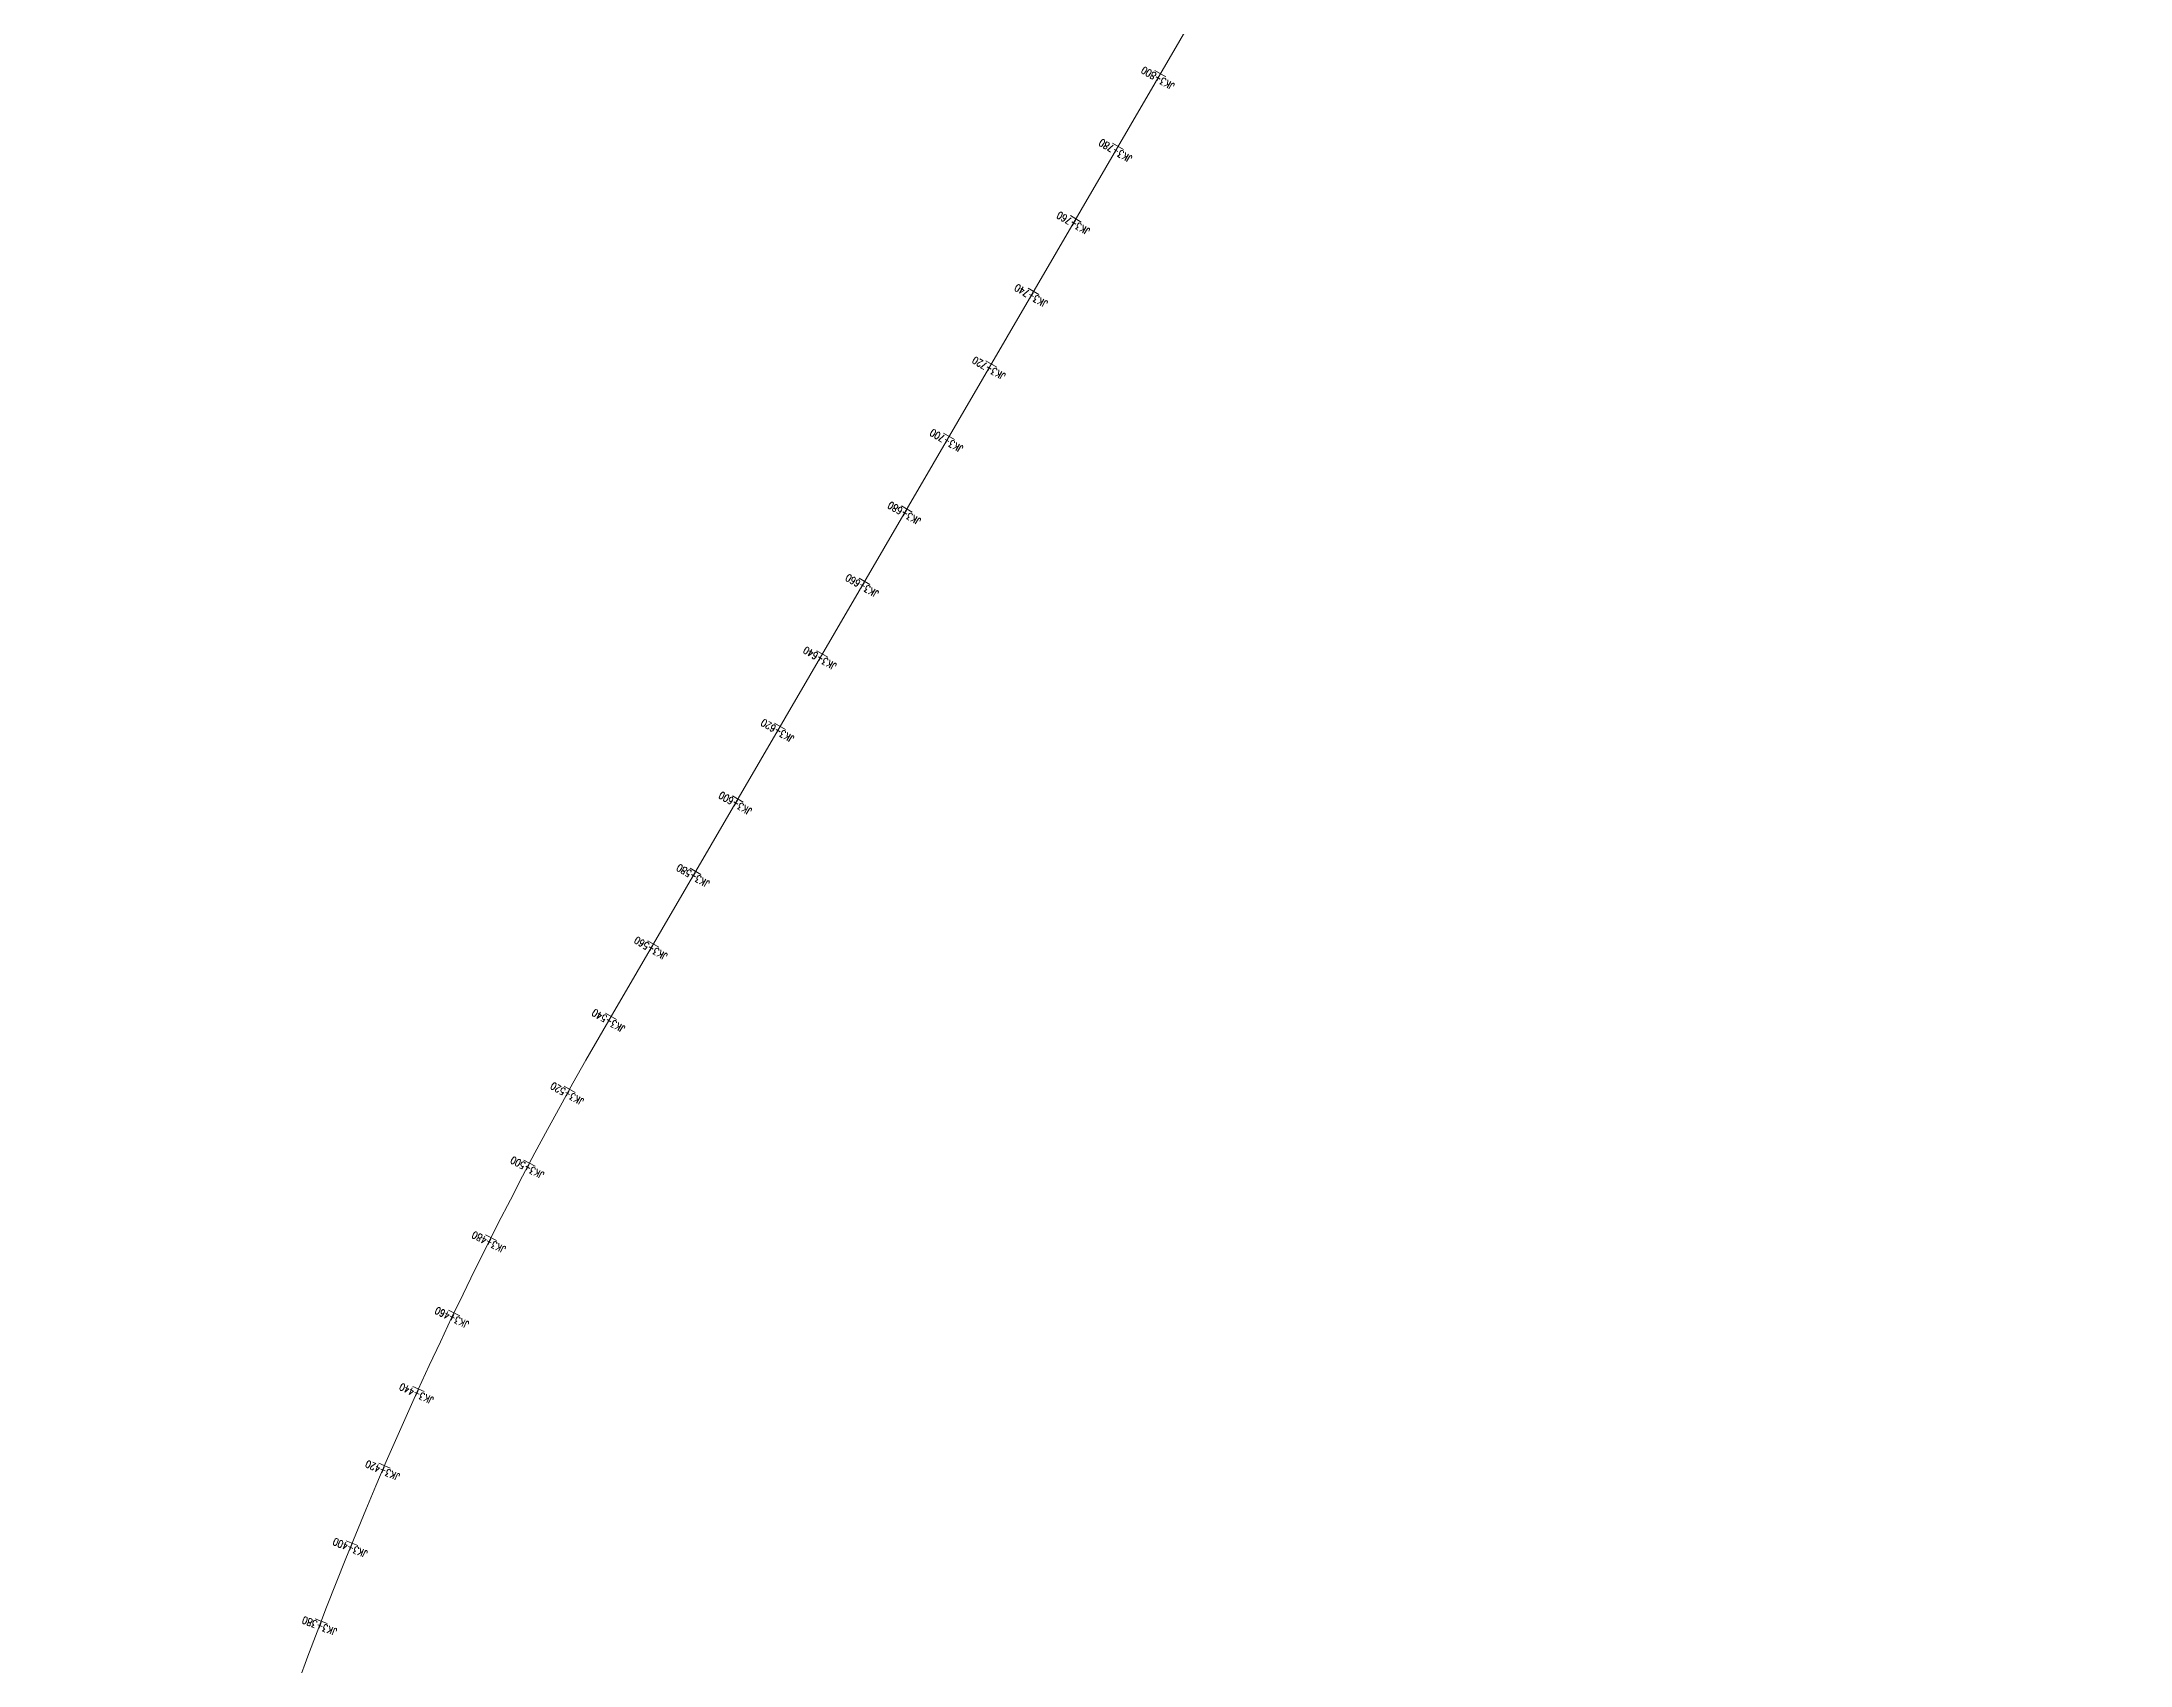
# Model space of a CAD drawing. Header units: millimetres. Extents: x 523446 to 528898, y 388189 to 392165.
# Drawn here: x 526809.2 to 527307, y 391104.8 to 391491.7 of the extents above; entities that cross this region are included whole.
import ezdxf
from ezdxf.enums import TextEntityAlignment as Align

# ---------------------------------------------------------------- set-up
doc = ezdxf.new("R2010")
doc.units = ezdxf.units.MM
doc.layers.add('JQDD-标注路线桩号', color=7, linetype='Continuous')
doc.layers.add('MEDS道路平面中线-JQDD', color=7, linetype='Continuous')
doc.styles.add('MEDS', font='TXT_S.SHX', dxfattribs={"width": 0.75, "bigfont": 'hztxt.shx'})

msp = doc.modelspace()

# ---------------------------------------------------------------- linework, layer by layer
at = {"layer": 'JQDD-标注路线桩号', "color": 7, "linetype": 'ByBlock', "lineweight": 0}
for p, q in [((527077.07, 391483.32), (527074.48, 391484.83)), ((527067, 391466.04), (527064.41, 391467.55)), ((527056.93, 391448.76), (527054.34, 391450.27)), ((527046.86, 391431.48), (527044.27, 391432.99)), ((527036.79, 391414.2), (527034.2, 391415.71)), ((527026.72, 391396.92), (527024.13, 391398.43)), ((527016.65, 391379.64), (527014.06, 391381.15)), ((527006.58, 391362.36), (527003.99, 391363.87)), ((526996.51, 391345.08), (526993.92, 391346.59)), ((526986.44, 391327.8), (526983.85, 391329.32)), ((526976.37, 391310.53), (526973.78, 391312.04)), ((526966.3, 391293.25), (526963.71, 391294.76)), ((526956.23, 391275.97), (526953.63, 391277.48)), ((526946.16, 391258.69), (526943.56, 391260.2)), ((526936.29, 391241.33), (526933.66, 391242.78)), ((526926.76, 391223.77), (526924.11, 391225.18)), ((526917.59, 391206.03), (526914.92, 391207.38)), ((526908.78, 391188.11), (526906.08, 391189.41)), ((526900.33, 391170.02), (526897.6, 391171.26)), ((526892.24, 391151.76), (526889.49, 391152.95)), ((526884.52, 391133.35), (526881.74, 391134.48)), ((526877.17, 391114.78), (526874.37, 391115.86))]:
    msp.add_line(p, q, dxfattribs=at)
at = {"layer": 'MEDS道路平面中线-JQDD', "color": 4, "linetype": 'ByBlock', "lineweight": 0}
msp.add_line((526945.18, 391259.99), (527306.99, 391880.8), dxfattribs=at)
at = {"layer": 'MEDS道路平面中线-JQDD', "color": 233, "linetype": 'ByBlock', "lineweight": 0}
msp.add_arc((527809.16, 390756.47), 1000, 149.76649, 195.56031, dxfattribs=at)

# ---------------------------------------------------------------- texts
at = {"layer": 'JQDD-标注路线桩号', "color": 7, "linetype": 'ByBlock', "lineweight": 0, "style": 'MEDS', "width": 0.8}
for s, rotation, p in [('JK3+800', 149.7665, (527075.16, 391483.02)), ('JK3+780', 149.7665, (527065.09, 391465.74)), ('JK3+760', 149.7665, (527055.02, 391448.46)), ('JK3+740', 149.7665, (527044.95, 391431.18)), ('JK3+720', 149.7665, (527034.88, 391413.9)), ('JK3+700', 149.7665, (527024.81, 391396.62)), ('JK3+680', 149.7665, (527014.74, 391379.34)), ('JK3+660', 149.7665, (527004.67, 391362.06)), ('JK3+640', 149.7665, (526994.6, 391344.78)), ('JK3+620', 149.7665, (526984.53, 391327.5)), ('JK3+600', 149.7665, (526974.46, 391310.22)), ('JK3+580', 149.7665, (526964.38, 391292.94)), ('JK3+560', 149.7665, (526954.31, 391275.66)), ('JK3+540', 149.8029, (526944.24, 391258.38)), ('JK3+520', 150.9488, (526934.38, 391240.99)), ('JK3+500', 152.0947, (526924.86, 391223.39)), ('JK3+480', 153.2407, (526915.7, 391205.62)), ('JK3+460', 154.3866, (526906.9, 391187.66)), ('JK3+440', 155.5325, (526898.46, 391169.53)), ('JK3+420', 156.6784, (526890.38, 391151.23)), ('JK3+400', 157.8243, (526882.67, 391132.78)), ('JK3+380', 158.9702, (526875.33, 391114.17))]:
    msp.add_text(s, height=1.75, rotation=rotation, dxfattribs=at).set_placement(p, align=Align.MIDDLE)

doc.saveas('drawing.dxf')
